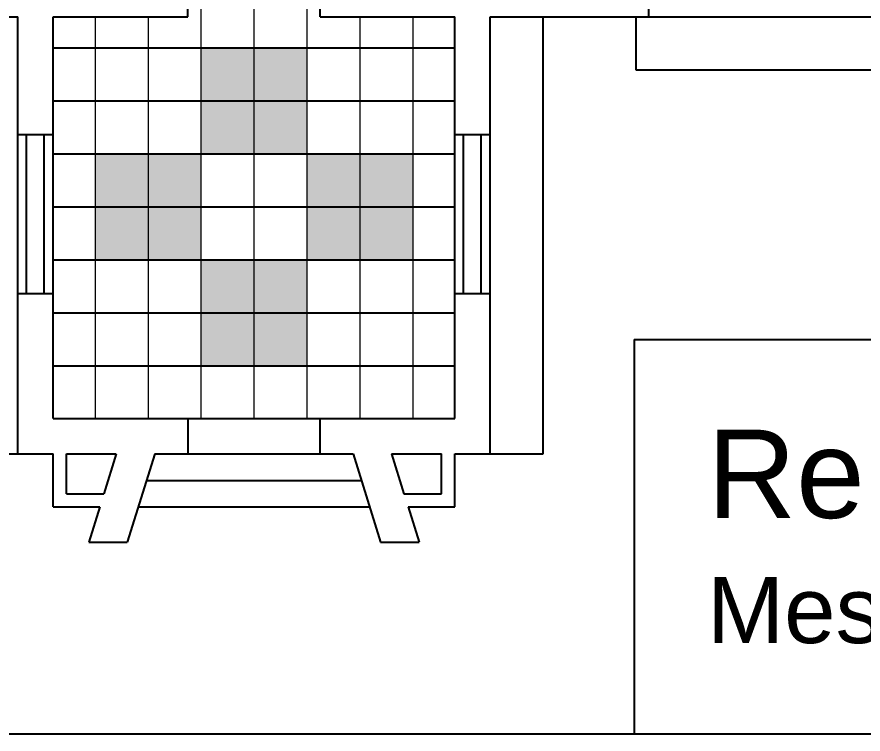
# Model space of a CAD drawing. Header units: inches. Extents: x 101 to 668, y -217 to 99.
# Drawn here: x 397.9 to 407.49, y -46.99 to -38.86 of the extents above; entities that cross this region are included whole.
import ezdxf

# ---------------------------------------------------------------- set-up
doc = ezdxf.new("R2010")
doc.units = ezdxf.units.IN
doc.header["$MEASUREMENT"] = 0
doc.layers.add('FUR', color=1, linetype='Continuous', lineweight=15)
doc.styles.get("Standard").update_dxf_attribs({"font": 'arial.ttf'})

msp = doc.modelspace()

# ---------------------------------------------------------------- hatches: boundary and pattern name
h = msp.add_hatch(color=256)
h.paths.add_polyline_path([(400.58512, -39.21264), (399.98512, -39.21264), (399.98512, -39.81264), (400.58512, -39.81264)])
h.paths.add_polyline_path([(401.18512, -39.21264), (400.58512, -39.21264), (400.58512, -39.81264), (401.18512, -39.81264)])
h.paths.add_polyline_path([(400.58512, -39.81264), (399.98512, -39.81264), (399.98512, -40.41264), (400.58512, -40.41264)])
h.paths.add_polyline_path([(401.18512, -39.81264), (400.58512, -39.81264), (400.58512, -40.41264), (401.18512, -40.41264)])
h.paths.add_polyline_path([(400.58512, -41.61264), (399.98512, -41.61264), (399.98512, -42.21264), (400.58512, -42.21264)])
h.paths.add_polyline_path([(401.18512, -41.61264), (400.58512, -41.61264), (400.58512, -42.21264), (401.18512, -42.21264)])
h.paths.add_polyline_path([(400.58512, -42.21264), (399.98512, -42.21264), (399.98512, -42.81264), (400.58512, -42.81264)])
h.paths.add_polyline_path([(401.18512, -42.21264), (400.58512, -42.21264), (400.58512, -42.81264), (401.18512, -42.81264)])
h.paths.add_polyline_path([(401.78512, -40.41264), (401.18512, -40.41264), (401.18512, -41.01264), (401.78512, -41.01264)])
h.paths.add_polyline_path([(402.38512, -40.41264), (401.78512, -40.41264), (401.78512, -41.01264), (402.38512, -41.01264)])
h.paths.add_polyline_path([(401.78512, -41.01264), (401.18512, -41.01264), (401.18512, -41.61264), (401.78512, -41.61264)])
h.paths.add_polyline_path([(402.38512, -41.01264), (401.78512, -41.01264), (401.78512, -41.61264), (402.38512, -41.61264)])
h.paths.add_polyline_path([(399.98512, -41.01264), (399.38512, -41.01264), (399.38512, -41.61264), (399.98512, -41.61264)])
h.paths.add_polyline_path([(399.38512, -41.01264), (398.78512, -41.01264), (398.78512, -41.61264), (399.38512, -41.61264)])
h.paths.add_polyline_path([(399.38512, -40.41264), (398.78512, -40.41264), (398.78512, -41.01264), (399.38512, -41.01264)])
h.paths.add_polyline_path([(399.98512, -40.41264), (399.38512, -40.41264), (399.38512, -41.01264), (399.98512, -41.01264)])

# ---------------------------------------------------------------- linework, layer by layer
for p, q in [((399.83512, -38.86264), (399.83512, -38.46264)), ((401.33512, -38.86264), (401.33512, -38.46264)), ((405.06012, -38.86264), (405.06012, -38.46264)), ((381.89012, -38.86264), (397.91012, -38.86264)), ((397.91012, -43.81264), (397.91012, -38.86264)), ((398.31012, -38.86264), (399.83512, -38.86264)), ((398.31012, -43.41264), (398.31012, -38.86264)), ((401.33512, -38.86264), (402.86012, -38.86264)), ((402.86012, -43.41264), (402.86012, -38.86264)), ((403.26012, -38.86264), (419.28012, -38.86264)), ((403.26012, -43.81264), (403.26012, -38.86264)), ((403.86012, -43.81264), (403.86012, -38.86264)), ((404.91012, -38.86264), (404.91012, -39.46264)), ((398.31012, -39.21264), (402.86012, -39.21264)), ((404.91012, -39.46264), (417.81012, -39.46264)), ((398.31012, -39.81264), (402.86012, -39.81264)), ((397.91012, -40.19488), (398.31012, -40.19488)), ((398.01012, -41.99488), (398.01012, -40.19488)), ((398.21012, -41.99488), (398.21012, -40.19488)), ((402.86012, -40.19488), (403.26012, -40.19488)), ((402.96012, -41.99488), (402.96012, -40.19488)), ((403.16012, -41.99488), (403.16012, -40.19488)), ((398.31012, -40.41264), (402.86012, -40.41264)), ((398.31012, -41.01264), (402.86012, -41.01264)), ((398.31012, -41.01264), (402.86012, -41.01264)), ((398.31012, -41.61264), (402.86012, -41.61264)), ((397.91012, -41.99488), (398.31012, -41.99488)), ((402.86012, -41.99488), (403.26012, -41.99488)), ((398.31012, -42.21264), (402.86012, -42.21264)), ((404.89297, -42.51697), (423.86391, -42.51697)), ((404.89297, -42.51697), (404.89297, -46.98508)), ((398.31012, -42.81264), (402.86012, -42.81264)), ((398.31012, -43.41264), (399.83512, -43.41264)), ((399.83512, -43.41264), (399.83512, -43.81264)), ((399.83512, -43.41264), (401.33512, -43.41264)), ((401.33512, -43.41264), (402.86012, -43.41264)), ((401.33512, -43.81264), (401.33512, -43.41264)), ((397.31012, -43.81264), (398.31012, -43.81264)), ((398.31012, -44.41264), (398.31012, -43.81264)), ((398.46012, -43.81264), (399.02584, -43.81264)), ((398.46012, -43.81264), (399.02584, -43.81264)), ((398.46012, -44.26264), (398.46012, -43.81264)), ((399.02584, -43.81264), (398.88601, -44.26264)), ((399.46084, -43.81264), (399.15012, -44.81264)), ((399.46084, -43.81264), (399.83512, -43.81264)), ((399.46084, -43.81264), (401.33512, -43.81264)), ((401.33512, -43.81264), (401.70941, -43.81264)), ((401.70941, -43.81264), (402.02012, -44.81264)), ((402.14441, -43.81264), (402.71012, -43.81264)), ((402.14441, -43.81264), (402.71012, -43.81264)), ((402.14441, -43.81264), (402.28423, -44.26264)), ((402.71012, -44.26264), (402.71012, -43.81264)), ((402.86012, -43.81264), (403.86012, -43.81264)), ((402.86012, -44.41264), (402.86012, -43.81264)), ((399.36762, -44.11264), (401.80262, -44.11264)), ((398.46012, -44.26264), (398.88601, -44.26264)), ((402.28423, -44.26264), (402.71012, -44.26264)), ((398.31012, -44.41264), (398.83941, -44.41264)), ((398.83941, -44.41264), (398.71512, -44.81264)), ((399.27441, -44.41264), (401.89584, -44.41264)), ((402.33084, -44.41264), (402.86012, -44.41264)), ((402.33084, -44.41264), (402.45512, -44.81264)), ((398.71512, -44.81264), (399.15012, -44.81264)), ((402.02012, -44.81264), (402.45512, -44.81264))]:
    msp.add_line(p, q)
msp.add_lwpolyline([(376.35939, -9.31179), (423.86391, -9.31179), (423.86391, -46.98508), (376.35939, -46.98508)], close=True)
at = {"layer": 'FUR', "lineweight": 20}
for p, q in [((399.98512, -28.39264), (399.98512, -43.41264)), ((400.58512, -28.39264), (400.58512, -43.41264)), ((401.18512, -28.39264), (401.18512, -43.41264)), ((398.78512, -38.86264), (398.78512, -43.41264)), ((399.38512, -38.86264), (399.38512, -43.41264)), ((401.78512, -38.86264), (401.78512, -43.41264)), ((402.38512, -38.86264), (402.38512, -43.41264))]:
    msp.add_line(p, q, dxfattribs=at)

# ---------------------------------------------------------------- texts
at = {"insert": (405.71847, -43.53783), "char_height": 1, "width": 23.1967534, "attachment_point": 1}
msp.add_mtext('Renovation of Ladies Mess\\P{\\H0.75x;Mess Furniture Layout - Capacity-300}', dxfattribs=at)

doc.saveas('drawing.dxf')
